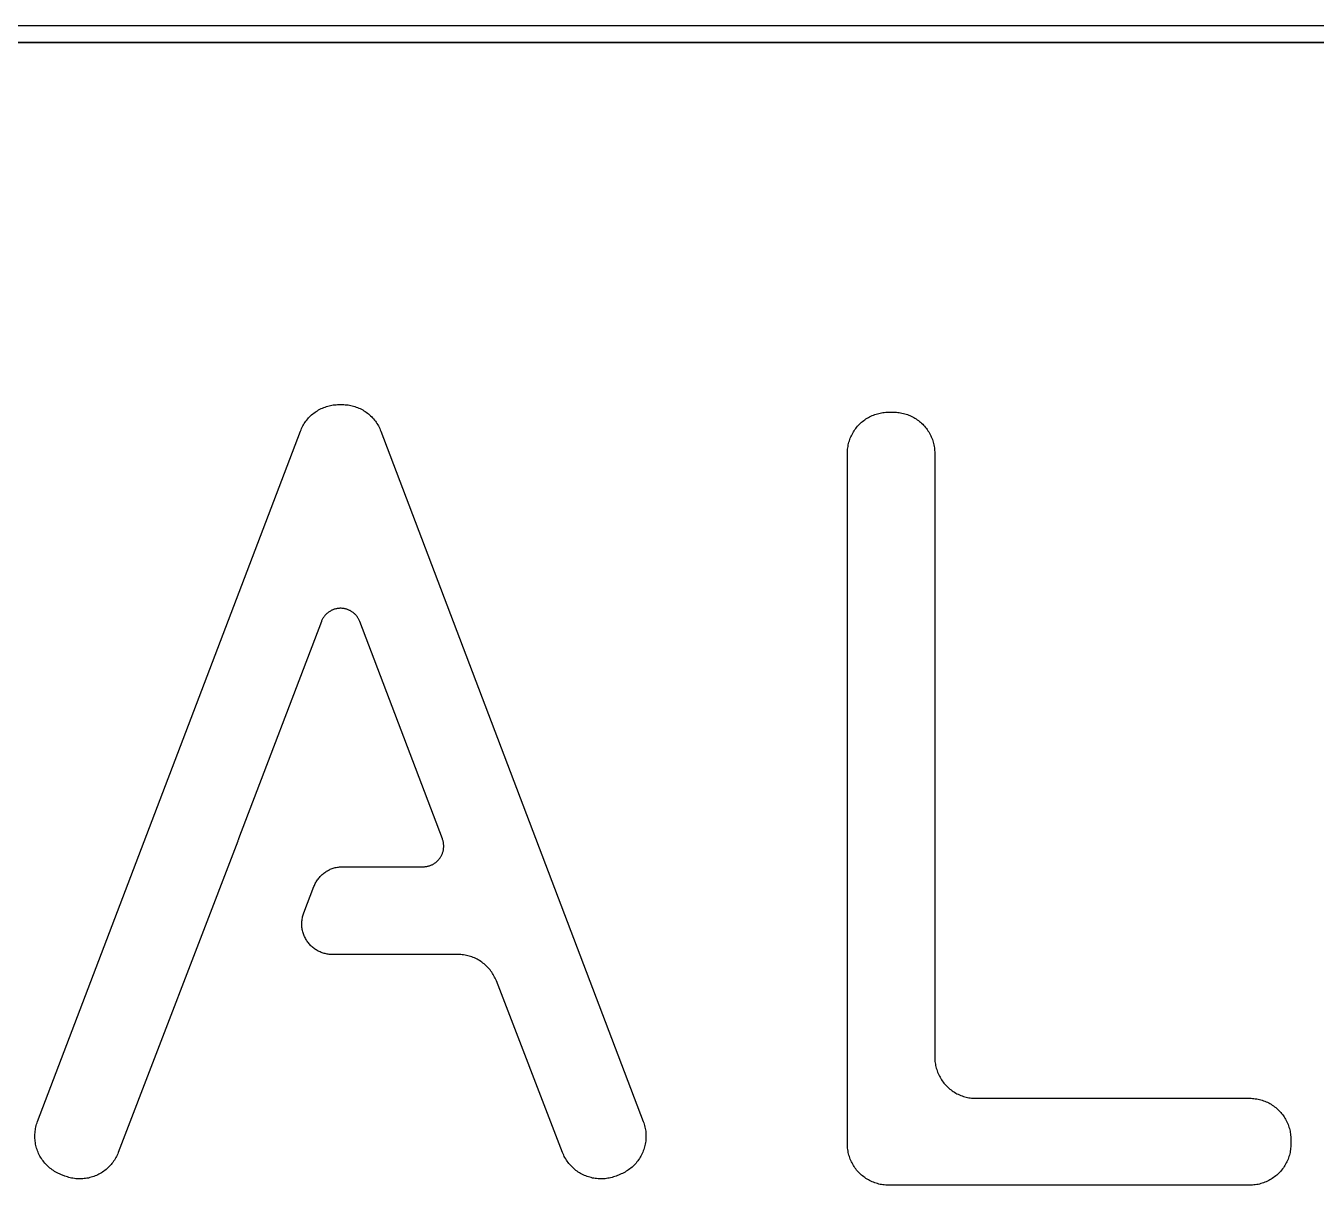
# Model space of a CAD drawing. Header units: millimetres. Extents: x -1283 to 2747, y -259 to 2557.
# Drawn here: x 1575.02 to 1613.12, y 421.49 to 455.71 of the extents above; entities that cross this region are included whole.
import ezdxf

# ---------------------------------------------------------------- set-up
doc = ezdxf.new("R2010")
doc.units = ezdxf.units.MM
doc.header["$MEASUREMENT"] = 0
doc.layers.add('Utwórz2D linie widoczne', color=7, linetype='Continuous', true_color=0x000000)

msp = doc.modelspace()

# ---------------------------------------------------------------- linework, layer by layer
at = {"layer": 'Utwórz2D linie widoczne'}
for p, q in [((1856.551, 455.708), (1483.551, 455.708)), ((1856.741, 455.218), (1483.741, 455.218)), ((1856.06, 455.208), (1483.06, 455.208)), ((1583.401, 444.165), (1583.43, 444.195)), ((1583.43, 444.195), (1583.461, 444.223)), ((1583.461, 444.223), (1583.493, 444.25)), ((1583.493, 444.25), (1583.526, 444.276)), ((1583.526, 444.276), (1583.56, 444.301)), ((1583.56, 444.301), (1583.594, 444.325)), ((1583.594, 444.325), (1583.629, 444.347)), ((1583.629, 444.347), (1583.665, 444.369)), ((1583.665, 444.369), (1583.702, 444.389)), ((1583.702, 444.389), (1583.74, 444.408)), ((1583.74, 444.408), (1583.778, 444.425)), ((1583.778, 444.425), (1583.816, 444.441)), ((1583.816, 444.441), (1583.856, 444.456)), ((1583.856, 444.456), (1583.895, 444.47)), ((1583.895, 444.47), (1583.935, 444.482)), ((1583.935, 444.482), (1583.976, 444.493)), ((1583.976, 444.493), (1584.017, 444.502)), ((1584.017, 444.502), (1584.058, 444.51)), ((1584.058, 444.51), (1584.099, 444.516)), ((1584.099, 444.516), (1584.141, 444.521)), ((1584.141, 444.521), (1584.182, 444.525)), ((1584.182, 444.525), (1584.224, 444.527)), ((1584.224, 444.527), (1584.266, 444.528)), ((1584.266, 444.528), (1584.367, 444.528)), ((1584.367, 444.528), (1584.409, 444.527)), ((1584.409, 444.527), (1584.451, 444.525)), ((1584.451, 444.525), (1584.493, 444.521)), ((1584.493, 444.521), (1584.535, 444.516)), ((1584.535, 444.516), (1584.576, 444.51)), ((1584.576, 444.51), (1584.617, 444.502)), ((1584.617, 444.502), (1584.658, 444.492)), ((1584.658, 444.492), (1584.698, 444.482)), ((1584.698, 444.482), (1584.739, 444.47)), ((1584.739, 444.47), (1584.778, 444.456)), ((1584.778, 444.456), (1584.817, 444.441)), ((1584.817, 444.441), (1584.856, 444.425)), ((1584.856, 444.425), (1584.894, 444.408)), ((1584.894, 444.408), (1584.932, 444.389)), ((1584.932, 444.389), (1584.968, 444.369)), ((1584.968, 444.369), (1585.004, 444.347)), ((1585.004, 444.347), (1585.04, 444.325)), ((1585.04, 444.325), (1585.074, 444.301)), ((1585.074, 444.301), (1585.108, 444.276)), ((1585.108, 444.276), (1585.141, 444.25)), ((1585.141, 444.25), (1585.173, 444.223)), ((1585.173, 444.223), (1585.203, 444.194)), ((1585.203, 444.194), (1585.233, 444.165)), ((1599.933, 444.167), (1599.97, 444.185)), ((1599.97, 444.185), (1600.008, 444.202)), ((1600.008, 444.202), (1600.046, 444.218)), ((1600.046, 444.218), (1600.085, 444.233)), ((1600.085, 444.233), (1600.124, 444.246)), ((1600.124, 444.246), (1600.164, 444.258)), ((1600.164, 444.258), (1600.204, 444.268)), ((1600.204, 444.268), (1600.245, 444.278)), ((1600.245, 444.278), (1600.285, 444.285)), ((1600.285, 444.285), (1600.326, 444.292)), ((1600.326, 444.292), (1600.367, 444.297)), ((1600.367, 444.297), (1600.409, 444.3)), ((1600.409, 444.3), (1600.45, 444.302)), ((1600.45, 444.302), (1600.492, 444.303)), ((1600.492, 444.303), (1600.64, 444.303)), ((1600.64, 444.303), (1600.682, 444.302)), ((1600.682, 444.302), (1600.723, 444.3)), ((1600.723, 444.3), (1600.764, 444.297)), ((1600.764, 444.297), (1600.806, 444.292)), ((1600.806, 444.292), (1600.847, 444.285)), ((1600.847, 444.285), (1600.887, 444.278)), ((1600.887, 444.278), (1600.928, 444.268)), ((1600.928, 444.268), (1600.968, 444.258)), ((1600.968, 444.258), (1601.008, 444.246)), ((1601.008, 444.246), (1601.047, 444.233)), ((1601.047, 444.233), (1601.086, 444.218)), ((1601.086, 444.218), (1601.124, 444.202)), ((1601.124, 444.202), (1601.162, 444.185)), ((1601.162, 444.185), (1601.199, 444.167)), ((1583.147, 443.784), (1583.163, 443.823)), ((1583.163, 443.823), (1583.182, 443.86)), ((1583.182, 443.86), (1583.201, 443.897)), ((1583.201, 443.897), (1583.222, 443.934)), ((1583.222, 443.934), (1583.244, 443.969)), ((1583.244, 443.969), (1583.267, 444.004)), ((1583.267, 444.004), (1583.292, 444.038)), ((1583.292, 444.038), (1583.317, 444.071)), ((1583.317, 444.071), (1583.344, 444.104)), ((1583.344, 444.104), (1583.372, 444.135)), ((1583.372, 444.135), (1583.401, 444.165)), ((1585.233, 444.165), (1585.262, 444.135)), ((1585.262, 444.135), (1585.29, 444.103)), ((1585.29, 444.103), (1585.317, 444.071)), ((1585.317, 444.071), (1585.342, 444.038)), ((1585.342, 444.038), (1585.367, 444.004)), ((1585.367, 444.004), (1585.39, 443.969)), ((1585.39, 443.969), (1585.412, 443.933)), ((1585.412, 443.933), (1585.433, 443.897)), ((1585.433, 443.897), (1585.452, 443.86)), ((1585.452, 443.86), (1585.47, 443.822)), ((1585.47, 443.822), (1585.487, 443.784)), ((1599.476, 443.754), (1599.499, 443.789)), ((1599.499, 443.789), (1599.524, 443.822)), ((1599.524, 443.822), (1599.549, 443.855)), ((1599.549, 443.855), (1599.576, 443.887)), ((1599.576, 443.887), (1599.604, 443.917)), ((1599.604, 443.917), (1599.633, 443.947)), ((1599.633, 443.947), (1599.663, 443.976)), ((1599.663, 443.976), (1599.693, 444.004)), ((1599.693, 444.004), (1599.725, 444.031)), ((1599.725, 444.031), (1599.758, 444.056)), ((1599.758, 444.056), (1599.791, 444.081)), ((1599.791, 444.081), (1599.825, 444.104)), ((1599.825, 444.104), (1599.86, 444.126)), ((1599.86, 444.126), (1599.896, 444.147)), ((1599.896, 444.147), (1599.933, 444.167)), ((1601.199, 444.167), (1601.236, 444.147)), ((1601.236, 444.147), (1601.271, 444.126)), ((1601.271, 444.126), (1601.306, 444.104)), ((1601.306, 444.104), (1601.341, 444.081)), ((1601.341, 444.081), (1601.374, 444.056)), ((1601.374, 444.056), (1601.407, 444.031)), ((1601.407, 444.031), (1601.439, 444.004)), ((1601.439, 444.004), (1601.469, 443.976)), ((1601.469, 443.976), (1601.499, 443.947)), ((1601.499, 443.947), (1601.528, 443.917)), ((1601.528, 443.917), (1601.556, 443.887)), ((1601.556, 443.887), (1601.583, 443.855)), ((1601.583, 443.855), (1601.608, 443.822)), ((1601.608, 443.822), (1601.633, 443.789)), ((1601.633, 443.789), (1601.656, 443.754)), ((1575.369, 423.365), (1583.131, 443.745)), ((1583.131, 443.745), (1583.147, 443.784)), ((1585.487, 443.784), (1585.503, 443.745)), ((1585.503, 443.745), (1593.252, 423.364)), ((1599.311, 443.376), (1599.322, 443.416)), ((1599.322, 443.416), (1599.334, 443.456)), ((1599.334, 443.456), (1599.347, 443.495)), ((1599.347, 443.495), (1599.362, 443.534)), ((1599.362, 443.534), (1599.377, 443.572)), ((1599.377, 443.572), (1599.395, 443.61)), ((1599.395, 443.61), (1599.413, 443.647)), ((1599.413, 443.647), (1599.433, 443.684)), ((1599.433, 443.684), (1599.454, 443.719)), ((1599.454, 443.719), (1599.476, 443.754)), ((1601.656, 443.754), (1601.678, 443.719)), ((1601.678, 443.719), (1601.699, 443.684)), ((1601.699, 443.684), (1601.719, 443.647)), ((1601.719, 443.647), (1601.737, 443.61)), ((1601.737, 443.61), (1601.754, 443.572)), ((1601.754, 443.572), (1601.77, 443.534)), ((1601.77, 443.534), (1601.785, 443.495)), ((1601.785, 443.495), (1601.798, 443.456)), ((1601.798, 443.456), (1601.81, 443.416)), ((1601.81, 443.416), (1601.82, 443.376)), ((1599.277, 443.088), (1599.278, 443.13)), ((1599.277, 422.702), (1599.277, 443.088)), ((1599.278, 443.13), (1599.28, 443.171)), ((1599.28, 443.171), (1599.283, 443.212)), ((1599.283, 443.212), (1599.288, 443.254)), ((1599.288, 443.254), (1599.295, 443.295)), ((1599.295, 443.295), (1599.302, 443.335)), ((1599.302, 443.335), (1599.311, 443.376)), ((1601.82, 443.376), (1601.83, 443.335)), ((1601.83, 443.335), (1601.837, 443.295)), ((1601.837, 443.295), (1601.844, 443.254)), ((1601.844, 443.254), (1601.849, 443.212)), ((1601.849, 443.212), (1601.852, 443.171)), ((1601.852, 443.171), (1601.854, 443.13)), ((1601.854, 443.13), (1601.855, 443.088)), ((1601.855, 443.088), (1601.855, 425.266)), ((1584.052, 438.455), (1584.033, 438.445)), ((1584.071, 438.463), (1584.052, 438.455)), ((1584.09, 438.471), (1584.071, 438.463)), ((1584.11, 438.479), (1584.09, 438.471)), ((1584.13, 438.486), (1584.11, 438.479)), ((1584.15, 438.492), (1584.13, 438.486)), ((1584.17, 438.497), (1584.15, 438.492)), ((1584.191, 438.502), (1584.17, 438.497)), ((1584.211, 438.506), (1584.191, 438.502)), ((1584.232, 438.509), (1584.211, 438.506)), ((1584.253, 438.511), (1584.232, 438.509)), ((1584.274, 438.513), (1584.253, 438.511)), ((1584.294, 438.514), (1584.274, 438.513)), ((1584.315, 438.514), (1584.294, 438.514)), ((1584.336, 438.514), (1584.315, 438.514)), ((1584.357, 438.513), (1584.336, 438.514)), ((1584.378, 438.511), (1584.357, 438.513)), ((1584.399, 438.509), (1584.378, 438.511)), ((1584.42, 438.505), (1584.399, 438.509)), ((1584.44, 438.501), (1584.42, 438.505)), ((1584.461, 438.497), (1584.44, 438.501)), ((1584.481, 438.491), (1584.461, 438.497)), ((1584.501, 438.485), (1584.481, 438.491)), ((1584.521, 438.479), (1584.501, 438.485)), ((1584.54, 438.471), (1584.521, 438.479)), ((1584.56, 438.463), (1584.54, 438.471)), ((1584.579, 438.454), (1584.56, 438.463)), ((1584.597, 438.445), (1584.579, 438.454)), ((1583.748, 438.123), (1581.303, 431.71)), ((1583.755, 438.143), (1583.748, 438.123)), ((1583.764, 438.162), (1583.755, 438.143)), ((1583.773, 438.181), (1583.764, 438.162)), ((1583.783, 438.199), (1583.773, 438.181)), ((1583.793, 438.218), (1583.783, 438.199)), ((1583.804, 438.235), (1583.793, 438.218)), ((1583.816, 438.253), (1583.804, 438.235)), ((1583.828, 438.27), (1583.816, 438.253)), ((1583.841, 438.286), (1583.828, 438.27)), ((1583.854, 438.303), (1583.841, 438.286)), ((1583.868, 438.318), (1583.854, 438.303)), ((1583.882, 438.333), (1583.868, 438.318)), ((1583.897, 438.348), (1583.882, 438.333)), ((1583.913, 438.362), (1583.897, 438.348)), ((1583.929, 438.376), (1583.913, 438.362)), ((1583.945, 438.389), (1583.929, 438.376)), ((1583.962, 438.401), (1583.945, 438.389)), ((1583.979, 438.413), (1583.962, 438.401)), ((1583.997, 438.424), (1583.979, 438.413)), ((1584.015, 438.435), (1583.997, 438.424)), ((1584.033, 438.445), (1584.015, 438.435)), ((1584.616, 438.435), (1584.597, 438.445)), ((1584.634, 438.424), (1584.616, 438.435)), ((1584.651, 438.413), (1584.634, 438.424)), ((1584.669, 438.401), (1584.651, 438.413)), ((1584.685, 438.388), (1584.669, 438.401)), ((1584.702, 438.375), (1584.685, 438.388)), ((1584.718, 438.362), (1584.702, 438.375)), ((1584.733, 438.348), (1584.718, 438.362)), ((1584.748, 438.333), (1584.733, 438.348)), ((1584.763, 438.318), (1584.748, 438.333)), ((1584.776, 438.302), (1584.763, 438.318)), ((1584.79, 438.286), (1584.776, 438.302)), ((1584.803, 438.269), (1584.79, 438.286)), ((1584.815, 438.252), (1584.803, 438.269)), ((1584.826, 438.235), (1584.815, 438.252)), ((1584.837, 438.217), (1584.826, 438.235)), ((1584.848, 438.199), (1584.837, 438.217)), ((1584.858, 438.18), (1584.848, 438.199)), ((1584.867, 438.161), (1584.858, 438.18)), ((1584.875, 438.142), (1584.867, 438.161)), ((1584.883, 438.123), (1584.875, 438.142)), ((1587.32, 431.709), (1584.883, 438.123)), ((1581.281, 431.642), (1577.752, 422.451)), ((1581.286, 431.659), (1581.281, 431.642)), ((1581.291, 431.676), (1581.286, 431.659)), ((1581.297, 431.693), (1581.291, 431.676)), ((1581.303, 431.71), (1581.297, 431.693)), ((1587.327, 431.69), (1587.32, 431.709)), ((1587.334, 431.67), (1587.327, 431.69)), ((1587.339, 431.649), (1587.334, 431.67)), ((1587.344, 431.629), (1587.339, 431.649)), ((1587.349, 431.609), (1587.344, 431.629)), ((1587.352, 431.588), (1587.349, 431.609)), ((1587.285, 431.202), (1587.295, 431.221)), ((1587.295, 431.221), (1587.304, 431.24)), ((1587.304, 431.24), (1587.313, 431.259)), ((1587.313, 431.259), (1587.32, 431.278)), ((1587.32, 431.278), (1587.327, 431.298)), ((1587.327, 431.298), (1587.334, 431.318)), ((1587.334, 431.318), (1587.339, 431.338)), ((1587.339, 431.338), (1587.344, 431.359)), ((1587.344, 431.359), (1587.349, 431.379)), ((1587.349, 431.379), (1587.352, 431.4)), ((1587.355, 431.567), (1587.352, 431.588)), ((1587.352, 431.4), (1587.355, 431.421)), ((1587.357, 431.546), (1587.355, 431.567)), ((1587.355, 431.421), (1587.357, 431.442)), ((1587.359, 431.525), (1587.357, 431.546)), ((1587.357, 431.442), (1587.359, 431.462)), ((1587.36, 431.504), (1587.359, 431.525)), ((1587.359, 431.462), (1587.36, 431.483)), ((1587.36, 431.483), (1587.36, 431.504)), ((1584.069, 430.833), (1584.099, 430.843)), ((1584.099, 430.843), (1584.129, 430.852)), ((1584.129, 430.852), (1584.159, 430.86)), ((1584.159, 430.86), (1584.189, 430.867)), ((1584.189, 430.867), (1584.22, 430.873)), ((1584.22, 430.873), (1584.251, 430.878)), ((1584.251, 430.878), (1584.282, 430.881)), ((1584.282, 430.881), (1584.313, 430.884)), ((1584.313, 430.884), (1584.344, 430.886)), ((1584.344, 430.886), (1584.375, 430.886)), ((1584.375, 430.886), (1586.752, 430.886)), ((1586.752, 430.886), (1586.773, 430.887)), ((1586.773, 430.887), (1586.794, 430.888)), ((1586.794, 430.888), (1586.815, 430.889)), ((1586.815, 430.889), (1586.836, 430.892)), ((1586.836, 430.892), (1586.857, 430.895)), ((1586.857, 430.895), (1586.877, 430.899)), ((1586.877, 430.899), (1586.898, 430.904)), ((1586.898, 430.904), (1586.918, 430.909)), ((1586.918, 430.909), (1586.938, 430.915)), ((1586.938, 430.915), (1586.958, 430.922)), ((1586.958, 430.922), (1586.978, 430.93)), ((1586.978, 430.93), (1586.997, 430.938)), ((1586.997, 430.938), (1587.016, 430.946)), ((1587.016, 430.946), (1587.035, 430.956)), ((1587.035, 430.956), (1587.053, 430.966)), ((1587.053, 430.966), (1587.071, 430.977)), ((1587.071, 430.977), (1587.089, 430.988)), ((1587.089, 430.988), (1587.106, 431)), ((1587.106, 431), (1587.123, 431.012)), ((1587.123, 431.012), (1587.139, 431.025)), ((1587.139, 431.025), (1587.155, 431.039)), ((1587.155, 431.039), (1587.171, 431.053)), ((1587.171, 431.053), (1587.186, 431.068)), ((1587.186, 431.068), (1587.2, 431.083)), ((1587.2, 431.083), (1587.214, 431.099)), ((1587.214, 431.099), (1587.227, 431.115)), ((1587.227, 431.115), (1587.24, 431.132)), ((1587.24, 431.132), (1587.252, 431.149)), ((1587.252, 431.149), (1587.264, 431.166)), ((1587.264, 431.166), (1587.275, 431.184)), ((1587.275, 431.184), (1587.285, 431.202)), ((1583.598, 430.445), (1583.614, 430.472)), ((1583.614, 430.472), (1583.632, 430.498)), ((1583.632, 430.498), (1583.65, 430.523)), ((1583.65, 430.523), (1583.669, 430.548)), ((1583.669, 430.548), (1583.689, 430.572)), ((1583.689, 430.572), (1583.71, 430.595)), ((1583.71, 430.595), (1583.731, 430.617)), ((1583.731, 430.617), (1583.753, 430.639)), ((1583.753, 430.639), (1583.776, 430.66)), ((1583.776, 430.66), (1583.8, 430.68)), ((1583.8, 430.68), (1583.824, 430.7)), ((1583.824, 430.7), (1583.849, 430.718)), ((1583.849, 430.718), (1583.875, 430.736)), ((1583.875, 430.736), (1583.901, 430.752)), ((1583.901, 430.752), (1583.928, 430.768)), ((1583.928, 430.768), (1583.955, 430.783)), ((1583.955, 430.783), (1583.983, 430.797)), ((1583.983, 430.797), (1584.012, 430.81)), ((1584.012, 430.81), (1584.04, 430.822)), ((1584.04, 430.822), (1584.069, 430.833)), ((1583.23, 429.524), (1583.53, 430.306)), ((1583.53, 430.306), (1583.542, 430.334)), ((1583.542, 430.334), (1583.554, 430.363)), ((1583.554, 430.363), (1583.568, 430.391)), ((1583.568, 430.391), (1583.582, 430.418)), ((1583.582, 430.418), (1583.598, 430.445)), ((1583.173, 429.281), (1583.177, 429.312)), ((1583.177, 429.312), (1583.181, 429.343)), ((1583.181, 429.343), (1583.187, 429.374)), ((1583.187, 429.374), (1583.193, 429.404)), ((1583.193, 429.404), (1583.201, 429.435)), ((1583.201, 429.435), (1583.209, 429.465)), ((1583.209, 429.465), (1583.219, 429.494)), ((1583.219, 429.494), (1583.23, 429.524)), ((1583.17, 429.218), (1583.171, 429.249)), ((1583.17, 429.187), (1583.17, 429.218)), ((1583.171, 429.155), (1583.17, 429.187)), ((1583.171, 429.249), (1583.173, 429.281)), ((1583.173, 429.124), (1583.171, 429.155)), ((1583.176, 429.093), (1583.173, 429.124)), ((1583.18, 429.062), (1583.176, 429.093)), ((1583.185, 429.031), (1583.18, 429.062)), ((1583.192, 429.001), (1583.185, 429.031)), ((1583.199, 428.97), (1583.192, 429.001)), ((1583.208, 428.94), (1583.199, 428.97)), ((1583.217, 428.91), (1583.208, 428.94)), ((1583.228, 428.881), (1583.217, 428.91)), ((1583.239, 428.852), (1583.228, 428.881)), ((1583.252, 428.823), (1583.239, 428.852)), ((1583.265, 428.795), (1583.252, 428.823)), ((1583.28, 428.767), (1583.265, 428.795)), ((1583.295, 428.74), (1583.28, 428.767)), ((1583.312, 428.713), (1583.295, 428.74)), ((1583.329, 428.687), (1583.312, 428.713)), ((1583.347, 428.661), (1583.329, 428.687)), ((1583.366, 428.637), (1583.347, 428.661)), ((1583.386, 428.612), (1583.366, 428.637)), ((1583.407, 428.589), (1583.386, 428.612)), ((1583.428, 428.566), (1583.407, 428.589)), ((1583.451, 428.544), (1583.428, 428.566)), ((1583.474, 428.523), (1583.451, 428.544)), ((1583.497, 428.503), (1583.474, 428.523)), ((1583.522, 428.483), (1583.497, 428.503)), ((1583.547, 428.464), (1583.522, 428.483)), ((1583.573, 428.447), (1583.547, 428.464)), ((1583.599, 428.43), (1583.573, 428.447)), ((1583.626, 428.414), (1583.599, 428.43)), ((1583.653, 428.399), (1583.626, 428.414)), ((1583.681, 428.384), (1583.653, 428.399)), ((1583.71, 428.371), (1583.681, 428.384)), ((1583.739, 428.359), (1583.71, 428.371)), ((1583.768, 428.348), (1583.739, 428.359)), ((1583.797, 428.338), (1583.768, 428.348)), ((1583.827, 428.329), (1583.797, 428.338)), ((1583.858, 428.321), (1583.827, 428.329)), ((1583.888, 428.314), (1583.858, 428.321)), ((1583.919, 428.308), (1583.888, 428.314)), ((1583.95, 428.303), (1583.919, 428.308)), ((1583.981, 428.299), (1583.95, 428.303)), ((1584.012, 428.297), (1583.981, 428.299)), ((1584.043, 428.295), (1584.012, 428.297)), ((1584.075, 428.294), (1584.043, 428.295)), ((1587.781, 428.294), (1584.075, 428.294)), ((1587.823, 428.294), (1587.781, 428.294)), ((1587.864, 428.292), (1587.823, 428.294)), ((1587.906, 428.288), (1587.864, 428.292)), ((1587.947, 428.283), (1587.906, 428.288)), ((1587.988, 428.277), (1587.947, 428.283)), ((1588.029, 428.269), (1587.988, 428.277)), ((1588.07, 428.259), (1588.029, 428.269)), ((1588.111, 428.249), (1588.07, 428.259)), ((1588.15, 428.237), (1588.111, 428.249)), ((1588.19, 428.223), (1588.15, 428.237)), ((1588.229, 428.209), (1588.19, 428.223)), ((1588.268, 428.193), (1588.229, 428.209)), ((1588.306, 428.175), (1588.268, 428.193)), ((1588.343, 428.157), (1588.306, 428.175)), ((1588.38, 428.137), (1588.343, 428.157)), ((1588.415, 428.115), (1588.38, 428.137)), ((1588.451, 428.093), (1588.415, 428.115)), ((1588.485, 428.069), (1588.451, 428.093)), ((1588.519, 428.045), (1588.485, 428.069)), ((1588.551, 428.019), (1588.519, 428.045)), ((1588.583, 427.992), (1588.551, 428.019)), ((1588.614, 427.964), (1588.583, 427.992)), ((1588.644, 427.934), (1588.614, 427.964)), ((1588.673, 427.904), (1588.644, 427.934)), ((1588.701, 427.873), (1588.673, 427.904)), ((1588.727, 427.841), (1588.701, 427.873)), ((1588.753, 427.808), (1588.727, 427.841)), ((1588.777, 427.774), (1588.753, 427.808)), ((1588.801, 427.74), (1588.777, 427.774)), ((1588.823, 427.704), (1588.801, 427.74)), ((1588.844, 427.668), (1588.823, 427.704)), ((1588.863, 427.631), (1588.844, 427.668)), ((1588.881, 427.594), (1588.863, 427.631)), ((1588.898, 427.556), (1588.881, 427.594)), ((1588.914, 427.517), (1588.898, 427.556)), ((1590.868, 422.451), (1588.914, 427.517)), ((1601.855, 425.266), (1601.856, 425.225)), ((1601.856, 425.225), (1601.858, 425.183)), ((1601.858, 425.183), (1601.861, 425.142)), ((1601.861, 425.142), (1601.866, 425.101)), ((1601.866, 425.101), (1601.873, 425.06)), ((1601.873, 425.06), (1601.88, 425.019)), ((1601.88, 425.019), (1601.89, 424.978)), ((1601.89, 424.978), (1601.9, 424.938)), ((1601.9, 424.938), (1601.912, 424.899)), ((1601.912, 424.899), (1601.925, 424.859)), ((1601.925, 424.859), (1601.94, 424.82)), ((1601.94, 424.82), (1601.956, 424.782)), ((1601.956, 424.782), (1601.973, 424.744)), ((1601.973, 424.744), (1601.991, 424.707)), ((1601.991, 424.707), (1602.011, 424.671)), ((1602.011, 424.671), (1602.032, 424.635)), ((1602.032, 424.635), (1602.054, 424.6)), ((1602.054, 424.6), (1602.077, 424.566)), ((1602.077, 424.566), (1602.102, 424.532)), ((1602.102, 424.532), (1602.127, 424.499)), ((1602.127, 424.499), (1602.154, 424.468)), ((1602.154, 424.468), (1602.182, 424.437)), ((1602.182, 424.437), (1602.211, 424.407)), ((1602.211, 424.407), (1602.241, 424.378)), ((1602.241, 424.378), (1602.271, 424.35)), ((1602.271, 424.35), (1602.303, 424.324)), ((1602.303, 424.324), (1602.336, 424.298)), ((1602.336, 424.298), (1602.369, 424.274)), ((1602.369, 424.274), (1602.403, 424.25)), ((1602.403, 424.25), (1602.439, 424.228)), ((1602.439, 424.228), (1602.474, 424.207)), ((1602.474, 424.207), (1602.511, 424.188)), ((1602.511, 424.188), (1602.548, 424.169)), ((1602.548, 424.169), (1602.586, 424.152)), ((1602.586, 424.152), (1602.624, 424.136)), ((1602.624, 424.136), (1602.663, 424.121)), ((1602.663, 424.121), (1602.702, 424.108)), ((1602.702, 424.108), (1602.742, 424.096)), ((1602.742, 424.096), (1602.782, 424.086)), ((1602.782, 424.086), (1602.823, 424.077)), ((1602.823, 424.077), (1602.863, 424.069)), ((1602.863, 424.069), (1602.904, 424.063)), ((1602.904, 424.063), (1602.945, 424.058)), ((1602.945, 424.058), (1602.987, 424.054)), ((1602.987, 424.054), (1603.028, 424.052)), ((1603.028, 424.052), (1603.07, 424.051)), ((1603.07, 424.051), (1611.154, 424.051)), ((1611.154, 424.051), (1611.195, 424.051)), ((1611.195, 424.051), (1611.237, 424.048)), ((1611.237, 424.048), (1611.278, 424.045)), ((1611.278, 424.045), (1611.319, 424.04)), ((1611.319, 424.04), (1611.36, 424.034)), ((1611.36, 424.034), (1611.401, 424.026)), ((1611.401, 424.026), (1611.441, 424.017)), ((1611.441, 424.017), (1611.482, 424.006)), ((1611.482, 424.006), (1611.521, 423.994)), ((1611.521, 423.994), (1611.561, 423.981)), ((1611.561, 423.981), (1611.6, 423.967)), ((1611.6, 423.967), (1611.638, 423.951)), ((1611.638, 423.951), (1611.676, 423.934)), ((1611.676, 423.934), (1611.713, 423.915)), ((1611.713, 423.915), (1611.749, 423.895)), ((1611.749, 423.895), (1611.785, 423.874)), ((1611.785, 423.874), (1611.82, 423.852)), ((1611.82, 423.852), (1611.854, 423.829)), ((1611.854, 423.829), (1611.888, 423.804)), ((1611.888, 423.804), (1611.92, 423.779)), ((1611.92, 423.779), (1611.952, 423.752)), ((1611.952, 423.752), (1611.983, 423.724)), ((1611.983, 423.724), (1612.013, 423.696)), ((1612.013, 423.696), (1612.042, 423.666)), ((1612.042, 423.666), (1612.069, 423.635)), ((1612.069, 423.635), (1612.096, 423.603)), ((1612.096, 423.603), (1612.122, 423.571)), ((1575.32, 423.204), (1575.33, 423.245)), ((1575.33, 423.245), (1575.342, 423.285)), ((1575.342, 423.285), (1575.355, 423.325)), ((1575.355, 423.325), (1575.369, 423.365)), ((1593.252, 423.364), (1593.266, 423.325)), ((1593.266, 423.325), (1593.279, 423.285)), ((1593.279, 423.285), (1593.29, 423.244)), ((1593.29, 423.244), (1593.3, 423.203)), ((1612.122, 423.571), (1612.146, 423.537)), ((1612.146, 423.537), (1612.17, 423.503)), ((1612.17, 423.503), (1612.192, 423.468)), ((1612.192, 423.468), (1612.213, 423.432)), ((1612.213, 423.432), (1612.232, 423.395)), ((1612.232, 423.395), (1612.251, 423.358)), ((1612.251, 423.358), (1612.268, 423.321)), ((1612.268, 423.321), (1612.284, 423.282)), ((1612.284, 423.282), (1612.298, 423.243)), ((1612.298, 423.243), (1612.312, 423.204)), ((1575.29, 422.953), (1575.291, 422.995)), ((1575.29, 422.911), (1575.29, 422.953)), ((1575.291, 422.869), (1575.29, 422.911)), ((1575.291, 422.995), (1575.294, 423.037)), ((1575.294, 422.827), (1575.291, 422.869)), ((1575.294, 423.037), (1575.299, 423.079)), ((1575.299, 423.079), (1575.304, 423.121)), ((1575.304, 423.121), (1575.312, 423.163)), ((1575.312, 423.163), (1575.32, 423.204)), ((1593.3, 423.203), (1593.309, 423.162)), ((1593.309, 423.162), (1593.316, 423.121)), ((1593.316, 423.121), (1593.322, 423.079)), ((1593.322, 423.079), (1593.326, 423.037)), ((1593.326, 423.037), (1593.329, 422.995)), ((1593.329, 422.869), (1593.326, 422.827)), ((1593.329, 422.995), (1593.331, 422.953)), ((1593.331, 422.911), (1593.329, 422.869)), ((1593.331, 422.953), (1593.331, 422.911)), ((1612.312, 423.204), (1612.324, 423.164)), ((1612.324, 423.164), (1612.334, 423.124)), ((1612.334, 423.124), (1612.343, 423.084)), ((1612.343, 423.084), (1612.351, 423.043)), ((1612.351, 423.043), (1612.357, 423.002)), ((1612.357, 423.002), (1612.362, 422.961)), ((1612.362, 422.961), (1612.366, 422.919)), ((1612.366, 422.919), (1612.368, 422.878)), ((1612.368, 422.878), (1612.369, 422.837)), ((1612.369, 422.837), (1612.369, 422.702)), ((1575.299, 422.785), (1575.294, 422.827)), ((1575.305, 422.744), (1575.299, 422.785)), ((1575.312, 422.702), (1575.305, 422.744)), ((1575.321, 422.661), (1575.312, 422.702)), ((1575.331, 422.62), (1575.321, 422.661)), ((1575.342, 422.579), (1575.331, 422.62)), ((1575.355, 422.539), (1575.342, 422.579)), ((1575.369, 422.5), (1575.355, 422.539)), ((1575.385, 422.461), (1575.369, 422.5)), ((1575.402, 422.422), (1575.385, 422.461)), ((1593.235, 422.461), (1593.218, 422.422)), ((1593.251, 422.5), (1593.235, 422.461)), ((1593.265, 422.539), (1593.251, 422.5)), ((1593.278, 422.579), (1593.265, 422.539)), ((1593.29, 422.62), (1593.278, 422.579)), ((1593.3, 422.661), (1593.29, 422.62)), ((1593.309, 422.702), (1593.3, 422.661)), ((1593.316, 422.743), (1593.309, 422.702)), ((1593.322, 422.785), (1593.316, 422.743)), ((1593.326, 422.827), (1593.322, 422.785)), ((1599.278, 422.66), (1599.277, 422.702)), ((1599.28, 422.619), (1599.278, 422.66)), ((1599.283, 422.577), (1599.28, 422.619)), ((1599.288, 422.536), (1599.283, 422.577)), ((1599.295, 422.495), (1599.288, 422.536)), ((1599.302, 422.455), (1599.295, 422.495)), ((1612.351, 422.495), (1612.343, 422.455)), ((1612.357, 422.536), (1612.351, 422.495)), ((1612.362, 422.577), (1612.357, 422.536)), ((1612.366, 422.619), (1612.362, 422.577)), ((1612.368, 422.66), (1612.366, 422.619)), ((1612.369, 422.702), (1612.368, 422.66)), ((1575.421, 422.384), (1575.402, 422.422)), ((1575.44, 422.347), (1575.421, 422.384)), ((1575.461, 422.31), (1575.44, 422.347)), ((1575.483, 422.275), (1575.461, 422.31)), ((1575.507, 422.24), (1575.483, 422.275)), ((1575.531, 422.205), (1575.507, 422.24)), ((1575.557, 422.172), (1575.531, 422.205)), ((1575.584, 422.14), (1575.557, 422.172)), ((1575.612, 422.108), (1575.584, 422.14)), ((1575.641, 422.078), (1575.612, 422.108)), ((1575.671, 422.048), (1575.641, 422.078)), ((1577.539, 422.095), (1577.512, 422.064)), ((1577.566, 422.127), (1577.539, 422.095)), ((1577.591, 422.16), (1577.566, 422.127)), ((1577.616, 422.194), (1577.591, 422.16)), ((1577.639, 422.228), (1577.616, 422.194)), ((1577.661, 422.264), (1577.639, 422.228)), ((1577.682, 422.3), (1577.661, 422.264)), ((1577.701, 422.337), (1577.682, 422.3)), ((1577.72, 422.374), (1577.701, 422.337)), ((1577.737, 422.412), (1577.72, 422.374)), ((1577.752, 422.451), (1577.737, 422.412)), ((1590.884, 422.412), (1590.868, 422.451)), ((1590.901, 422.374), (1590.884, 422.412)), ((1590.919, 422.337), (1590.901, 422.374)), ((1590.939, 422.3), (1590.919, 422.337)), ((1590.96, 422.264), (1590.939, 422.3)), ((1590.982, 422.228), (1590.96, 422.264)), ((1591.005, 422.194), (1590.982, 422.228)), ((1591.029, 422.16), (1591.005, 422.194)), ((1591.055, 422.127), (1591.029, 422.16)), ((1591.081, 422.095), (1591.055, 422.127)), ((1591.109, 422.064), (1591.081, 422.095)), ((1592.979, 422.078), (1592.949, 422.049)), ((1593.008, 422.108), (1592.979, 422.078)), ((1593.036, 422.14), (1593.008, 422.108)), ((1593.063, 422.172), (1593.036, 422.14)), ((1593.089, 422.205), (1593.063, 422.172)), ((1593.114, 422.24), (1593.089, 422.205)), ((1593.137, 422.275), (1593.114, 422.24)), ((1593.159, 422.31), (1593.137, 422.275)), ((1593.18, 422.347), (1593.159, 422.31)), ((1593.2, 422.384), (1593.18, 422.347)), ((1593.218, 422.422), (1593.2, 422.384)), ((1599.311, 422.414), (1599.302, 422.455)), ((1599.322, 422.374), (1599.311, 422.414)), ((1599.334, 422.334), (1599.322, 422.374)), ((1599.347, 422.295), (1599.334, 422.334)), ((1599.362, 422.256), (1599.347, 422.295)), ((1599.377, 422.218), (1599.362, 422.256)), ((1599.395, 422.18), (1599.377, 422.218)), ((1599.413, 422.143), (1599.395, 422.18)), ((1599.433, 422.106), (1599.413, 422.143)), ((1599.454, 422.071), (1599.433, 422.106)), ((1612.213, 422.106), (1612.192, 422.071)), ((1612.232, 422.143), (1612.213, 422.106)), ((1612.251, 422.18), (1612.232, 422.143)), ((1612.268, 422.218), (1612.251, 422.18)), ((1612.284, 422.256), (1612.268, 422.218)), ((1612.298, 422.295), (1612.284, 422.256)), ((1612.312, 422.334), (1612.298, 422.295)), ((1612.324, 422.374), (1612.312, 422.334)), ((1612.334, 422.414), (1612.324, 422.374)), ((1612.343, 422.455), (1612.334, 422.414)), ((1575.703, 422.02), (1575.671, 422.048)), ((1575.735, 421.993), (1575.703, 422.02)), ((1575.768, 421.967), (1575.735, 421.993)), ((1575.802, 421.942), (1575.768, 421.967)), ((1575.836, 421.918), (1575.802, 421.942)), ((1575.872, 421.895), (1575.836, 421.918)), ((1575.908, 421.874), (1575.872, 421.895)), ((1575.945, 421.854), (1575.908, 421.874)), ((1575.983, 421.835), (1575.945, 421.854)), ((1576.021, 421.818), (1575.983, 421.835)), ((1576.06, 421.802), (1576.021, 421.818)), ((1576.175, 421.757), (1576.06, 421.802)), ((1576.214, 421.742), (1576.175, 421.757)), ((1576.253, 421.729), (1576.214, 421.742)), ((1576.293, 421.717), (1576.253, 421.729)), ((1576.334, 421.707), (1576.293, 421.717)), ((1576.374, 421.698), (1576.334, 421.707)), ((1576.415, 421.69), (1576.374, 421.698)), ((1576.87, 421.699), (1576.829, 421.691)), ((1576.911, 421.709), (1576.87, 421.699)), ((1576.951, 421.719), (1576.911, 421.709)), ((1576.991, 421.731), (1576.951, 421.719)), ((1577.03, 421.745), (1576.991, 421.731)), ((1577.069, 421.76), (1577.03, 421.745)), ((1577.108, 421.776), (1577.069, 421.76)), ((1577.146, 421.793), (1577.108, 421.776)), ((1577.183, 421.812), (1577.146, 421.793)), ((1577.219, 421.832), (1577.183, 421.812)), ((1577.255, 421.853), (1577.219, 421.832)), ((1577.29, 421.875), (1577.255, 421.853)), ((1577.325, 421.899), (1577.29, 421.875)), ((1577.358, 421.924), (1577.325, 421.899)), ((1577.391, 421.95), (1577.358, 421.924)), ((1577.422, 421.977), (1577.391, 421.95)), ((1577.453, 422.005), (1577.422, 421.977)), ((1577.483, 422.034), (1577.453, 422.005)), ((1577.512, 422.064), (1577.483, 422.034)), ((1591.138, 422.034), (1591.109, 422.064)), ((1591.168, 422.005), (1591.138, 422.034)), ((1591.198, 421.977), (1591.168, 422.005)), ((1591.23, 421.95), (1591.198, 421.977)), ((1591.263, 421.924), (1591.23, 421.95)), ((1591.296, 421.899), (1591.263, 421.924)), ((1591.33, 421.875), (1591.296, 421.899)), ((1591.366, 421.853), (1591.33, 421.875)), ((1591.401, 421.832), (1591.366, 421.853)), ((1591.438, 421.812), (1591.401, 421.832)), ((1591.475, 421.793), (1591.438, 421.812)), ((1591.513, 421.776), (1591.475, 421.793)), ((1591.551, 421.76), (1591.513, 421.776)), ((1591.59, 421.745), (1591.551, 421.76)), ((1591.63, 421.731), (1591.59, 421.745)), ((1591.67, 421.719), (1591.63, 421.731)), ((1591.71, 421.709), (1591.67, 421.719)), ((1591.75, 421.699), (1591.71, 421.709)), ((1591.791, 421.691), (1591.75, 421.699)), ((1592.247, 421.698), (1592.206, 421.69)), ((1592.287, 421.707), (1592.247, 421.698)), ((1592.328, 421.718), (1592.287, 421.707)), ((1592.368, 421.729), (1592.328, 421.718)), ((1592.407, 421.743), (1592.368, 421.729)), ((1592.446, 421.757), (1592.407, 421.743)), ((1592.56, 421.802), (1592.446, 421.757)), ((1592.599, 421.818), (1592.56, 421.802)), ((1592.638, 421.836), (1592.599, 421.818)), ((1592.675, 421.854), (1592.638, 421.836)), ((1592.712, 421.874), (1592.675, 421.854)), ((1592.749, 421.896), (1592.712, 421.874)), ((1592.784, 421.918), (1592.749, 421.896)), ((1592.819, 421.942), (1592.784, 421.918)), ((1592.853, 421.967), (1592.819, 421.942)), ((1592.886, 421.993), (1592.853, 421.967)), ((1592.918, 422.02), (1592.886, 421.993)), ((1592.949, 422.049), (1592.918, 422.02)), ((1599.476, 422.035), (1599.454, 422.071)), ((1599.499, 422.001), (1599.476, 422.035)), ((1599.524, 421.968), (1599.499, 422.001)), ((1599.549, 421.935), (1599.524, 421.968)), ((1599.576, 421.903), (1599.549, 421.935)), ((1599.604, 421.873), (1599.576, 421.903)), ((1599.633, 421.843), (1599.604, 421.873)), ((1599.663, 421.814), (1599.633, 421.843)), ((1599.693, 421.786), (1599.663, 421.814)), ((1599.725, 421.759), (1599.693, 421.786)), ((1599.758, 421.734), (1599.725, 421.759)), ((1599.791, 421.709), (1599.758, 421.734)), ((1599.825, 421.686), (1599.791, 421.709)), ((1611.854, 421.709), (1611.82, 421.686)), ((1611.888, 421.734), (1611.854, 421.709)), ((1611.92, 421.759), (1611.888, 421.734)), ((1611.952, 421.786), (1611.92, 421.759)), ((1611.983, 421.814), (1611.952, 421.786)), ((1612.013, 421.843), (1611.983, 421.814)), ((1612.042, 421.873), (1612.013, 421.843)), ((1612.069, 421.903), (1612.042, 421.873)), ((1612.096, 421.935), (1612.069, 421.903)), ((1612.122, 421.968), (1612.096, 421.935)), ((1612.146, 422.001), (1612.122, 421.968)), ((1612.17, 422.035), (1612.146, 422.001)), ((1612.192, 422.071), (1612.17, 422.035)), ((1576.456, 421.684), (1576.415, 421.69)), ((1576.498, 421.679), (1576.456, 421.684)), ((1576.539, 421.676), (1576.498, 421.679)), ((1576.581, 421.674), (1576.539, 421.676)), ((1576.622, 421.673), (1576.581, 421.674)), ((1576.664, 421.674), (1576.622, 421.673)), ((1576.706, 421.676), (1576.664, 421.674)), ((1576.747, 421.68), (1576.706, 421.676)), ((1576.788, 421.685), (1576.747, 421.68)), ((1576.829, 421.691), (1576.788, 421.685)), ((1591.832, 421.685), (1591.791, 421.691)), ((1591.874, 421.68), (1591.832, 421.685)), ((1591.915, 421.676), (1591.874, 421.68)), ((1591.957, 421.674), (1591.915, 421.676)), ((1591.998, 421.673), (1591.957, 421.674)), ((1592.04, 421.674), (1591.998, 421.673)), ((1592.082, 421.676), (1592.04, 421.674)), ((1592.123, 421.679), (1592.082, 421.676)), ((1592.165, 421.684), (1592.123, 421.679)), ((1592.206, 421.69), (1592.165, 421.684)), ((1599.86, 421.664), (1599.825, 421.686)), ((1599.896, 421.643), (1599.86, 421.664)), ((1599.933, 421.623), (1599.896, 421.643)), ((1599.97, 421.605), (1599.933, 421.623)), ((1600.008, 421.588), (1599.97, 421.605)), ((1600.046, 421.572), (1600.008, 421.588)), ((1600.085, 421.557), (1600.046, 421.572)), ((1600.124, 421.544), (1600.085, 421.557)), ((1600.164, 421.532), (1600.124, 421.544)), ((1600.204, 421.522), (1600.164, 421.532)), ((1600.245, 421.512), (1600.204, 421.522)), ((1600.285, 421.505), (1600.245, 421.512)), ((1600.326, 421.498), (1600.285, 421.505)), ((1600.367, 421.493), (1600.326, 421.498)), ((1600.409, 421.49), (1600.367, 421.493)), ((1600.45, 421.488), (1600.409, 421.49)), ((1600.492, 421.487), (1600.45, 421.488)), ((1611.154, 421.487), (1600.492, 421.487)), ((1611.195, 421.488), (1611.154, 421.487)), ((1611.237, 421.49), (1611.195, 421.488)), ((1611.278, 421.493), (1611.237, 421.49)), ((1611.319, 421.498), (1611.278, 421.493)), ((1611.36, 421.505), (1611.319, 421.498)), ((1611.401, 421.512), (1611.36, 421.505)), ((1611.441, 421.522), (1611.401, 421.512)), ((1611.482, 421.532), (1611.441, 421.522)), ((1611.521, 421.544), (1611.482, 421.532)), ((1611.561, 421.557), (1611.521, 421.544)), ((1611.6, 421.572), (1611.561, 421.557)), ((1611.638, 421.588), (1611.6, 421.572)), ((1611.676, 421.605), (1611.638, 421.588)), ((1611.713, 421.623), (1611.676, 421.605)), ((1611.749, 421.643), (1611.713, 421.623)), ((1611.785, 421.664), (1611.749, 421.643)), ((1611.82, 421.686), (1611.785, 421.664))]:
    msp.add_line(p, q, dxfattribs=at)

doc.saveas('drawing.dxf')
